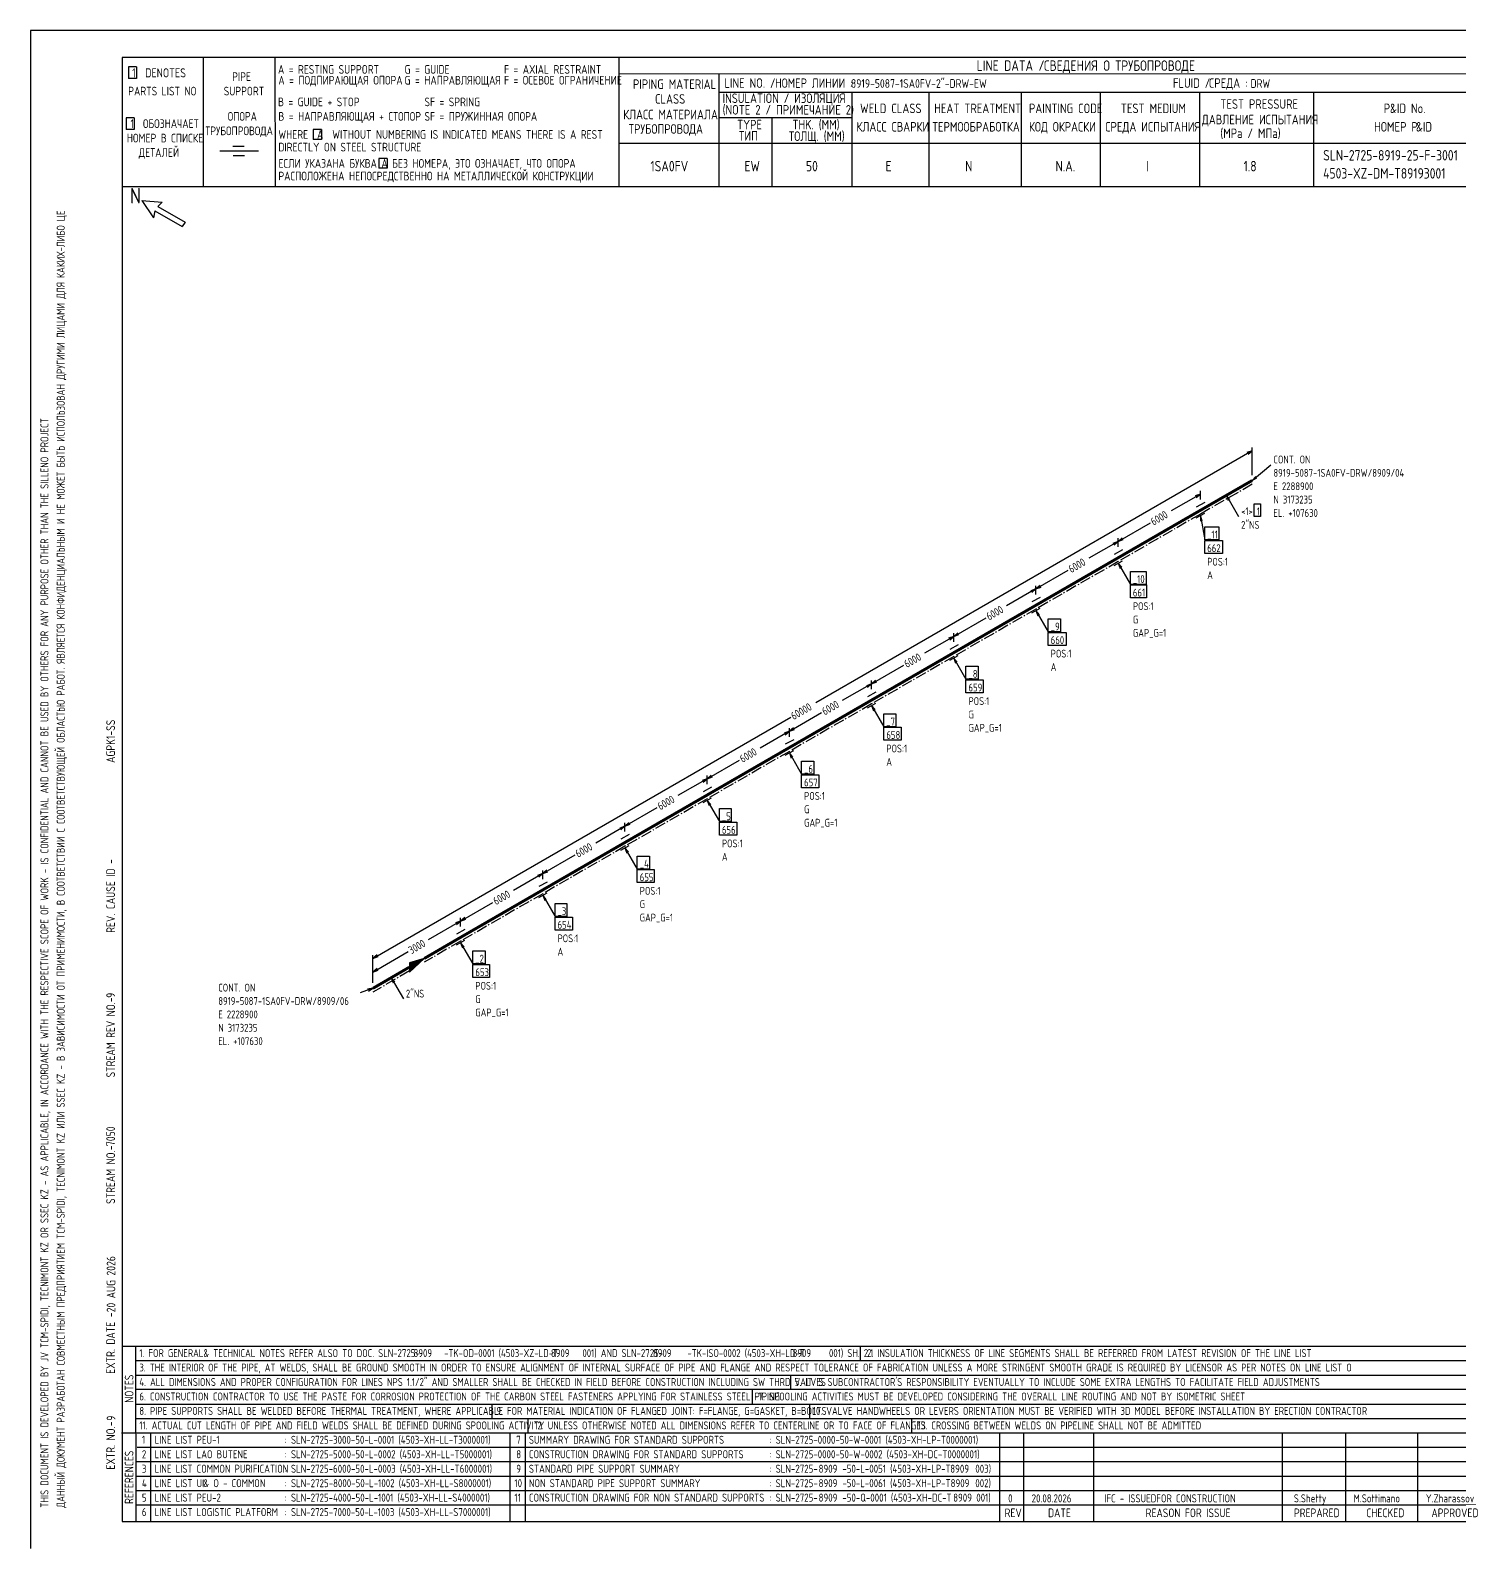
# Model space of a CAD drawing. Extents: x -1005 to 594, y -998 to 420.
# Drawn here: x 0 to 395.2, y 0 to 420 of the extents above; entities that cross this region are included whole.
import ezdxf

# ---------------------------------------------------------------- set-up
doc = ezdxf.new("R2010")
doc.units = 0
doc.linetypes.add('GT111', pattern=[4.5, 3, -0.6, 0.3, -0.6])
doc.styles.add('TTFN17', font='GOST type A')

msp = doc.modelspace()

# ---------------------------------------------------------------- linework, layer by layer
at = {"layer": 'GT_1', "flags": 128}
for points in [[(0, 420), (0, 0)], [(594, 420), (0, 420)], [(589.1, 412.5), (25.4, 412.5)], [(25.4, 412.5), (25.4, 7.5)], [(47.8, 412.5), (47.8, 376.7)], [(67.6, 412.5), (67.7, 376.7)], [(162.7, 412.5), (162.7, 376.7)], [(29.3, 409.9), (27.1, 409.9)], [(27.1, 409.9), (27.1, 406.7)], [(29.3, 409.9), (29.3, 406.7)], [(589.1, 408), (162.7, 407.9)], [(190.3, 407.8), (190.3, 376.7)], [(29.3, 406.7), (27.1, 406.7)], [(190.3, 402.9), (402.7, 402.9)], [(227.1, 402.9), (227.1, 376.7)], [(248.4, 402.9), (248.4, 376.8)], [(273.9, 402.9), (273.9, 376.7)], [(295.8, 402.9), (295.8, 376.7)], [(323.2, 402.9), (323.2, 376.7)], [(354.8, 402.9), (354.8, 376.8)], [(28.7, 395.8), (26.5, 395.8)], [(26.5, 395.8), (26.5, 392.6)], [(28.7, 395.8), (28.7, 392.6)], [(227.1, 395.8), (190.3, 395.8)], [(205, 395.8), (205, 376.7)], [(28.7, 392.6), (26.5, 392.6)], [(80.5, 392.6), (78.2, 392.6)], [(78.2, 392.6), (78.2, 389.8)], [(80.5, 392.6), (80.5, 389.8)], [(63.1, 386.6), (52.4, 386.6)], [(59.1, 387.9), (56, 387.9)], [(80.5, 389.8), (78.2, 389.8)], [(230.2, 388.7), (162.7, 388.7)], [(402.7, 388.7), (226.9, 388.7)], [(59.2, 385.3), (56.1, 385.3)], [(98.6, 384.6), (96.3, 384.6)], [(96.3, 384.6), (96.3, 381.9)], [(98.6, 384.6), (98.6, 381.9)], [(98.6, 381.9), (96.3, 381.9)], [(402.7, 376.7), (25.4, 376.7)], [(30.8, 372.9), (34, 368.1)], [(30.8, 372.9), (36.4, 372.5)], [(34.4, 370.1), (34, 368.1)], [(34.4, 370.1), (42, 365.7)], [(36.4, 372.5), (35.2, 371.3)], [(35.2, 371.3), (42.8, 366.9)], [(42.8, 366.9), (42, 365.7)], [(337.8, 303.725), (217.125, 233.975)], [(336.675, 302.75), (337.8, 303.725), (336.375, 303.2)], [(337.8, 296.975), (337.8, 304.625)], [(337.8, 295.475), (342.975, 299.825)], [(338.775, 296.6), (337.8, 295.475), (339.075, 296.225)], [(323.475, 291.725), (315.375, 287.075)], [(322.35, 290.75), (323.475, 291.725), (322.05, 291.2)], [(323.475, 290.225), (323.475, 292.625)], [(331.65, 290.225), (330.675, 291.35), (331.2, 289.925)], [(330.675, 291.35), (334.05, 285.5)], [(324.675, 289.4), (322.35, 288.125)], [(322.35, 285.125), (324.675, 286.4)], [(324, 284.3), (323.475, 285.725), (323.475, 284.225)], [(323.475, 285.725), (324.675, 279.05)], [(338.4, 289.025), (340.125, 289.025), (340.125, 285.5), (338.4, 285.5), (338.4, 289.025)], [(300.75, 278.6), (309.675, 283.775)], [(324.675, 282.65), (328.575, 282.65), (328.575, 279.05), (324.675, 279.05), (324.675, 282.65)], [(300.75, 278.6), (292.65, 273.95)], [(299.625, 277.625), (300.75, 278.6), (299.325, 278.075)], [(301.875, 279.575), (300.75, 278.6), (302.175, 279.125)], [(300.75, 277.1), (300.75, 279.5)], [(300.75, 277.1), (300.75, 279.5)], [(324.675, 278.9), (329.625, 278.9), (329.625, 275.3), (324.675, 275.3), (324.675, 278.9)], [(301.95, 276.275), (299.625, 275)], [(299.625, 272), (301.95, 273.275)], [(278.025, 265.475), (286.95, 270.65)], [(301.725, 271.475), (300.75, 272.6), (301.275, 271.175)], [(300.75, 272.6), (304.125, 266.75)], [(304.125, 270.35), (308.475, 270.35), (308.475, 266.75), (304.125, 266.75), (304.125, 270.35)], [(278.025, 265.475), (269.925, 260.825)], [(276.9, 264.5), (278.025, 265.475), (276.6, 264.95)], [(279.15, 266.45), (278.025, 265.475), (279.45, 266)], [(278.025, 263.975), (278.025, 266.375)], [(278.025, 263.975), (278.025, 266.375)], [(304.125, 266.6), (308.625, 266.6), (308.625, 263), (304.125, 263), (304.125, 266.6)], [(279.225, 263.15), (276.9, 261.875)], [(255.3, 252.35), (264.225, 257.525)], [(276.9, 258.875), (279.225, 260.15)], [(279, 258.35), (278.025, 259.475), (278.55, 258.05)], [(278.025, 259.475), (281.4, 253.625)], [(281.4, 257.225), (284.775, 257.225), (284.775, 253.625), (281.4, 253.625), (281.4, 257.225)], [(255.3, 252.35), (247.2, 247.7)], [(254.175, 251.375), (255.3, 252.35), (253.875, 251.825)], [(256.425, 253.325), (255.3, 252.35), (256.725, 252.875)], [(255.3, 250.85), (255.3, 253.25)], [(255.3, 250.85), (255.3, 253.25)], [(281.4, 253.475), (286.35, 253.475), (286.35, 249.875), (281.4, 249.875), (281.4, 253.475)], [(256.5, 250.025), (254.175, 248.75)], [(232.575, 239.225), (241.5, 244.4)], [(254.175, 245.75), (256.5, 247.025)], [(256.275, 245.225), (255.3, 246.35), (255.825, 244.925)], [(255.3, 246.35), (258.675, 240.5)], [(258.675, 244.1), (262.05, 244.1), (262.05, 240.5), (258.675, 240.5), (258.675, 244.1)], [(233.7, 240.2), (232.575, 239.225), (234, 239.75)], [(232.575, 237.725), (232.575, 240.125)], [(232.575, 237.725), (232.575, 240.125)], [(258.675, 240.35), (263.475, 240.35), (263.475, 236.75), (258.675, 236.75), (258.675, 240.35)], [(232.575, 239.225), (224.475, 234.575)], [(231.45, 238.25), (232.575, 239.225), (231.15, 238.7)], [(233.775, 236.9), (231.45, 235.625)], [(209.85, 226.1), (218.775, 231.275)], [(231.45, 232.625), (233.775, 233.9)], [(233.55, 232.1), (232.575, 233.225), (233.1, 231.8)], [(232.575, 233.225), (235.95, 227.375)], [(94.725, 163.25), (210.225, 230)], [(210.975, 227.075), (209.85, 226.1), (211.275, 226.625)], [(209.85, 224.6), (209.85, 227)], [(209.85, 224.6), (209.85, 227)], [(235.95, 230.975), (239.325, 230.975), (239.325, 227.375), (235.95, 227.375), (235.95, 230.975)], [(235.95, 227.225), (240.75, 227.225), (240.75, 223.625), (235.95, 223.625), (235.95, 227.225)], [(209.85, 226.1), (201.75, 221.45)], [(208.725, 225.125), (209.85, 226.1), (208.425, 225.575)], [(211.05, 223.775), (208.725, 222.5)], [(208.725, 219.5), (211.05, 220.775)], [(210.825, 218.975), (209.85, 220.1), (210.375, 218.675)], [(209.85, 220.1), (213.225, 214.25)], [(187.125, 212.975), (196.05, 218.15)], [(213.225, 217.85), (216.6, 217.85), (216.6, 214.25), (213.225, 214.25), (213.225, 217.85)], [(187.125, 212.975), (179.025, 208.325)], [(186, 212), (187.125, 212.975), (185.7, 212.45)], [(188.325, 210.65), (186, 209.375)], [(188.25, 213.95), (187.125, 212.975), (188.55, 213.5)], [(187.125, 211.475), (187.125, 213.875)], [(187.125, 211.475), (187.125, 213.875)], [(213.225, 214.1), (218.025, 214.1), (218.025, 210.5), (213.225, 210.5), (213.225, 214.1)], [(186, 206.375), (188.325, 207.65)], [(188.1, 205.85), (187.125, 206.975), (187.65, 205.55)], [(187.125, 206.975), (190.5, 201.125)], [(164.4, 199.85), (173.325, 205.025)], [(190.5, 204.725), (193.725, 204.725), (193.725, 201.125), (190.5, 201.125), (190.5, 204.725)], [(164.4, 199.85), (156.3, 195.2)], [(163.275, 198.875), (164.4, 199.85), (162.975, 199.325)], [(165.6, 197.525), (163.275, 196.25)], [(165.525, 200.825), (164.4, 199.85), (165.825, 200.375)], [(164.4, 198.35), (164.4, 200.75)], [(164.4, 198.35), (164.4, 200.75)], [(190.5, 200.975), (195.3, 200.975), (195.3, 197.375), (190.5, 197.375), (190.5, 200.975)], [(163.275, 193.25), (165.6, 194.525)], [(165.375, 192.725), (164.4, 193.85), (164.925, 192.425)], [(164.4, 193.85), (167.775, 188)], [(141.675, 186.725), (150.6, 191.9)], [(167.775, 191.6), (171.15, 191.6), (171.15, 188), (167.775, 188), (167.775, 191.6)], [(141.675, 186.725), (133.575, 182.075)], [(140.55, 185.75), (141.675, 186.725), (140.25, 186.2)], [(142.8, 187.7), (141.675, 186.725), (143.1, 187.25)], [(141.675, 185.225), (141.675, 187.625)], [(141.675, 185.225), (141.675, 187.625)], [(167.775, 187.85), (172.425, 187.85), (172.425, 184.25), (167.775, 184.25), (167.775, 187.85)], [(142.875, 184.4), (140.55, 183.125)], [(140.55, 180.125), (142.875, 181.4)], [(142.65, 179.6), (141.675, 180.725), (142.2, 179.3)], [(141.675, 180.725), (145.05, 174.875)], [(118.95, 173.6), (127.875, 178.775)], [(145.05, 178.475), (148.275, 178.475), (148.275, 174.875), (145.05, 174.875), (145.05, 178.475)], [(118.95, 173.6), (110.025, 168.425)], [(117.825, 172.625), (118.95, 173.6), (117.525, 173.075)], [(120.075, 174.575), (118.95, 173.6), (120.375, 174.125)], [(118.95, 172.1), (118.95, 174.5)], [(118.95, 172.1), (118.95, 174.5)], [(145.05, 174.725), (149.85, 174.725), (149.85, 171.125), (145.05, 171.125), (145.05, 174.725)], [(120.15, 171.275), (117.825, 170)], [(117.825, 167), (120.15, 168.275)], [(94.725, 159.5), (104.475, 165.2)], [(95.85, 164.225), (94.725, 163.25), (96.15, 163.775)], [(94.725, 156.5), (94.725, 164.15)], [(119.925, 166.475), (118.95, 167.6), (119.475, 166.175)], [(118.95, 167.6), (122.325, 161.75)], [(122.325, 165.35), (125.7, 165.35), (125.7, 161.75), (122.325, 161.75), (122.325, 165.35)], [(95.85, 160.475), (94.725, 159.5), (96.15, 160.025)], [(94.725, 156.5), (94.725, 160.4)], [(104.775, 160.85), (104.775, 159.5), (108.9, 163.25), (104.775, 162.05), (104.775, 159.65), (108.525, 163.025), (104.775, 161.975), (104.775, 159.875), (108.075, 162.8), (104.775, 161.75), (104.775, 160.025), (107.7, 162.5), (104.775, 161.6), (104.775, 160.175), (107.325, 162.35), (104.775, 161.45), (104.775, 160.325), (106.875, 162.05), (104.775, 161.3), (104.775, 160.55), (106.575, 161.9), (104.775, 161.075), (104.775, 160.7), (106.125, 161.6), (104.775, 160.925), (104.775, 160.85), (108.9, 163.25)], [(122.325, 161.6), (126.975, 161.6), (126.975, 158), (122.325, 158), (122.325, 161.6)], [(100.725, 156.8), (99.75, 157.925), (100.275, 156.5)], [(99.75, 157.925), (103.125, 152.075)], [(94.725, 155), (91.2, 153.725)], [(93.45, 154.25), (94.725, 155), (93.225, 154.775)], [(25.3, 56), (402.7, 56)], [(29.1, 56), (29.2, 7.5)], [(229.4, 56), (229.4, 52)], [(29.1, 52), (402.7, 52)], [(29.1, 48), (402.7, 48)], [(210.2, 48), (210.2, 44)], [(402.7, 44), (29.1, 44)], [(199.6, 44), (199.6, 40)], [(29.2, 40), (402.7, 40)], [(127.6, 40), (127.6, 36)], [(215.4, 40), (215.4, 36)], [(29.1, 36), (402.7, 36)], [(137.5, 36), (137.5, 32)], [(243.6, 36), (243.6, 32)], [(25.2, 32), (402.7, 32)], [(33.2, 32), (33.2, 7.6)], [(132.6, 32), (132.6, 7.6)], [(136.8, 32), (136.8, 7.6)], [(267.9, 32), (267.9, 7.5)], [(274.6, 32), (274.6, 7.5)], [(293.9, 32), (293.9, 7.5)], [(346.1, 32), (346.1, 7.5)], [(363.6, 32), (363.6, 7.5)], [(383.5, 32), (383.5, 7.5)], [(402.7, 28), (29.5, 28)], [(402.7, 24), (29.1, 24)], [(402.7, 20), (29.1, 20)], [(402.7, 16), (29.1, 16)], [(402.7, 12), (29.2, 12)], [(25.4, 7.5), (589.1, 7.5)], [(0, 0), (0, 0)]]:
    msp.add_lwpolyline(points, dxfattribs=at)
at = {"layer": 'GT_1', "const_width": 0.8, "flags": 128}
for points in [[(323.475, 287.225), (337.8, 295.475)], [(300.75, 274.1), (323.475, 287.225)], [(278.025, 260.975), (300.75, 274.1)], [(255.3, 247.85), (278.025, 260.975)], [(232.575, 234.725), (255.3, 247.85)], [(209.85, 221.6), (232.575, 234.725)], [(187.125, 208.475), (209.85, 221.6)], [(164.4, 195.35), (187.125, 208.475)], [(141.675, 182.225), (164.4, 195.35)], [(118.95, 169.1), (141.675, 182.225)], [(108.9, 163.25), (118.95, 169.1)], [(94.725, 155), (104.775, 160.85)]]:
    msp.add_lwpolyline(points, dxfattribs=at)
at = {"layer": 'GT_1', "linetype": 'GT111', "flags": 128}
for points in [[(337.8, 294.425), (323.475, 286.175)], [(323.475, 286.175), (300.75, 273.05)], [(300.75, 273.05), (278.025, 259.925)], [(278.025, 259.925), (255.3, 246.8)], [(255.3, 246.8), (232.575, 233.675)], [(232.575, 233.675), (209.85, 220.55)], [(209.85, 220.55), (187.125, 207.425)], [(187.125, 207.425), (164.4, 194.3)], [(164.4, 194.3), (141.675, 181.175)], [(141.675, 181.175), (118.95, 168.05)], [(118.95, 168.05), (108.9, 162.2)], [(104.775, 159.8), (94.725, 153.95)]]:
    msp.add_lwpolyline(points, dxfattribs=at)

# ---------------------------------------------------------------- texts
at = {"layer": 'GT_1', "style": 'TTFN17'}
for s, height, p in [('LINE DATA /', 2.8875, (261.633, 408.8)), ('СВЕДЕНИЯ О ТРУБОПРОВОДЕ', 2.8875, (280.233, 408.8)), (' 1  DENOTES', 2.5025, (26.875, 407)), (' PIPE', 2.4062, (54.561, 406)), ('A = RESTING SUPPORT', 2.40625, (68.461, 408)), ('A = ПОДПИРАЮЩАЯ ОПОРА', 2.40625, (68.561, 405)), ('G = GUIDE', 2.4062, (103.461, 408)), ('G = НАПРАВЛЯЮЩАЯ', 2.40625, (103.461, 405)), ('F = AXIAL RESTRAINT', 2.40625, (130.961, 408)), ('F = ОСЕВОЕ ОГРАНИЧЕНИЕ', 2.40625, (130.961, 405)), ('PARTS LIST NO', 2.40625, (27.061, 402)), ('SUPPORT', 2.4062, (53.461, 402)), ('PIPING MATERIAL', 2.64687, (166.597, 403.8)), ('LINE NO. /', 2.6469, (191.897, 404.1)), ('НОМЕР ЛИНИИ :', 2.59875, (205.89, 404.1)), ('8919-5087-1SA0FV-2"-DRW-EW', 2.40625, (226.861, 404.1)), ('FLUID /', 2.6469, (315.897, 404.1)), ('СРЕДА :', 2.6469, (325.897, 404.1)), ('DRW', 2.4062, (337.361, 404.1)), ('B = GUIDE + STOP', 2.40625, (68.461, 399)), ('SF = SPRING', 2.40625, (108.961, 399)), ('CLASS', 2.6469, (172.697, 399.7)), ('(NOTE 2 / ПРИМЕЧАНИЕ 2)', 2.64687, (191.397, 396.7)), ('INSULATION / ИЗОЛЯЦИЯ', 2.64687, (191.397, 399.9)), ('WELD CLASS', 2.6469, (229.397, 397.1)), ('HEAT TREATMENT', 2.64687, (249.897, 397.1)), ('PAINTING CODE', 2.64687, (276.097, 397.1)), ('TEST MEDIUM', 2.64687, (301.497, 397.1)), ('TEST PRESSURE', 2.64687, (328.997, 398.3)), ('P', 2.647, (374.197, 397.1)), ('&ID No.', 2.6469, (375.908, 397.1)), (' 1  ОБОЗНАЧАЕТ', 2.40625, (26.461, 393)), ('ОПОРА', 2.4062, (54.561, 395)), ('B = НАПРАВЛЯЮЩАЯ + СТОПОР', 2.40625, (68.561, 395)), ('SF = ПРУЖИННАЯ ОПОРА', 2.40625, (108.961, 395)), ('КЛАСС МАТЕРИАЛА', 2.64687, (163.897, 395.4)), ('TYPE', 2.6469, (195.397, 392.6)), ('THK. (MM)', 2.6469, (210.697, 392.6)), ('ДАВЛЕНИЕ ИСПЫТАНИЯ', 2.64687, (323.897, 394)), ('НОМЕР В СПИСКЕ', 2.40625, (26.661, 389)), ('ТРУБОПРОВОДА', 2.40625, (48.361, 391)), ('WHERE  A  WITHOUT NUMBERING IS INDICATED MEANS THERE IS A REST', 2.40625, (68.561, 390)), ('ТРУБОПРОВОДА', 2.64687, (165.397, 391.4)), ('ТИП', 2.6469, (195.897, 389.5)), ('ТОЛЩ. (ММ)', 2.6469, (209.697, 389.4)), ('КЛАСС СВАРКИ', 2.64687, (228.397, 392)), ('ТЕРМООБРАБОТКА', 2.64687, (249.397, 392)), ('КОД ОКРАСКИ', 2.64687, (276.097, 392)), ('СРЕДА ИСПЫТАНИЯ', 2.64687, (297.197, 392)), ('(MPa / МПа)', 2.64687, (328.997, 390.2)), ('НОМЕР P', 2.6469, (371.497, 392)), ('&ID', 2.6469, (383.097, 392)), ('ДЕТАЛЕЙ', 2.4062, (29.961, 385)), ('DIRECTLY ON STEEL STRUCTURE', 2.40625, (68.561, 386.5)), ('SLN-2725-8919-25-F-3001', 2.8875, (357.433, 384)), ('ЕСЛИ УКАЗАНА БУКВА A БЕЗ НОМЕРА, ЭТО ОЗНАЧАЕТ, ЧТО ОПОРА', 2.40625, (68.561, 382)), ('1SA0FV', 2.8875, (171.433, 381)), ('EW', 2.8875, (197.433, 381)), ('50', 2.8875, (214.433, 381)), ('E', 2.888, (236.433, 381)), ('N', 2.888, (258.433, 381)), ('N.A.', 2.8875, (283.433, 381)), ('I', 2.888, (308.433, 381)), ('1.8', 2.8875, (335.433, 381)), ('РАСПОЛОЖЕНА НЕПОСРЕДСТВЕННО НА МЕТАЛЛИЧЕСКОЙ КОНСТРУКЦИИ', 2.40625, (68.561, 378.5)), ('4503-XZ-DM-T89193001', 2.8875, (357.433, 379)), ('N', 4.331, (27.55, 372.1)), ('CONT. ON', 2.1656, (343.675, 300.2)), ('8919-5087-1SA0FV-DRW/8909/04', 2.16562, (343.675, 296.503)), ('E 2288900', 2.1656, (343.675, 292.805)), ('N 3173235', 2.1656, (343.675, 289.108)), ('<1>', 2.1656, (334.75, 285.875)), ('1', 2.166, (339.108, 285.875)), ('EL. +107630', 2.16562, (343.675, 285.41)), ('_11', 2.1656, (325.375, 279.425)), ('2"NS', 2.1656, (334.75, 282.125)), ('662', 2.1656, (325.375, 275.675)), ('POS:1', 2.1656, (325.375, 271.925)), ('_10', 2.1656, (304.825, 267.125)), ('A', 2.166, (325.375, 268.228)), ('661', 2.1656, (304.825, 263.375)), ('POS:1', 2.1656, (304.825, 259.625)), ('G', 2.166, (304.825, 255.928)), ('_9', 2.1656, (282.1, 254)), ('660', 2.1656, (282.1, 250.25)), ('GAP_G=1', 2.1656, (304.825, 252.23)), ('POS:1', 2.1656, (282.1, 246.5)), ('A', 2.166, (282.1, 242.803)), ('_8', 2.1656, (259.375, 240.875)), ('659', 2.1656, (259.375, 237.125)), ('POS:1', 2.1656, (259.375, 233.375)), ('G', 2.166, (259.375, 229.678)), ('_7', 2.1656, (236.65, 227.75)), ('GAP_G=1', 2.1656, (259.375, 225.98)), ('658', 2.1656, (236.65, 224)), ('A', 2.166, (236.65, 216.553)), ('POS:1', 2.1656, (236.65, 220.25)), ('_6', 2.1656, (213.925, 214.625)), ('657', 2.1656, (213.925, 210.875)), ('POS:1', 2.1656, (213.925, 207.125)), ('_5', 2.1656, (191.2, 201.5)), ('G', 2.166, (213.925, 203.428)), ('GAP_G=1', 2.1656, (213.925, 199.73)), ('656', 2.1656, (191.2, 197.75)), ('POS:1', 2.1656, (191.2, 194)), ('_4', 2.1656, (168.475, 188.375)), ('A', 2.166, (191.2, 190.303)), ('655', 2.1656, (168.475, 184.625)), ('POS:1', 2.1656, (168.475, 180.875)), ('_3', 2.1656, (145.75, 175.25)), ('G', 2.166, (168.475, 177.178)), ('654', 2.1656, (145.75, 171.5)), ('GAP_G=1', 2.1656, (168.475, 173.48)), ('POS:1', 2.1656, (145.75, 167.75)), ('_2', 2.1656, (123.025, 162.125)), ('A', 2.166, (145.75, 164.053)), ('653', 2.1656, (123.025, 158.375)), ('CONT. ON', 2.1656, (51.939, 154.1)), ('POS:1', 2.1656, (123.025, 154.625)), ('8919-5087-1SA0FV-DRW/8909/06', 2.16562, (51.939, 150.403)), ('2"NS', 2.1656, (103.825, 152.45)), ('G', 2.166, (123.025, 150.928)), ('E 2228900', 2.1656, (51.939, 146.705)), ('GAP_G=1', 2.1656, (123.025, 147.23)), ('N 3173235', 2.1656, (51.939, 143.008)), ('EL. +107630', 2.16562, (51.939, 139.31)), ('1. FOR GENERAL', 2.18487, (30.128, 53)), ('& TECHNICAL NOTES REFER ALSO TO DOC. SLN-2725-      -TK-OD-0001 (4503-XZ-LD-T      001) AND SLN-2725-      -TK-ISO-0002 (4503-XH-LD-T      001) SH. 2.1', 2.18487, (47.868, 53)), ('8909', 2.1849, (105.928, 53)), ('8909', 2.1849, (143.928, 53)), ('8909', 2.1849, (172.128, 53)), ('8909', 2.1849, (210.728, 53)), ('2. INSULATION THICKNESS OF LINE SEGMENTS SHALL BE REFERRED FROM LATEST REVISION OF THE LINE LIST', 2.18487, (231.328, 53)), ('3. THE INTERIOR OF THE PIPE, AT WELDS, SHALL BE GROUND SMOOTH IN ORDER TO ENSURE ALIGNMENT OF INTERNAL SURFACE OF PIPE AND FLANGE AND RESPECT TOLERANCE OF FABRICATION UNLESS A MORE STRINGENT SMOOTH GRADE IS REQUIRED BY LICENSOR AS PER NOTES ON LINE LIST O', 2.18487, (30.128, 49)), ('4. ALL DIMENSIONS AND PROPER CONFIGURATION FOR LINES NPS 1.1/2" AND SMALLER SHALL BE CHECKED IN FIELD BEFORE CONSTRUCTION INCLUDING SW THRD VALVES', 2.18487, (30.128, 45)), ("5. IT IS SUBCONTRACTOR'S RESPONSIBILITY EVENTUALLY TO INCLUDE SOME EXTRA LENGTHS TO FACILITATE FIELD ADJUSTMENTS", 2.18487, (211.328, 45)), ('6. CONSTRUCTION CONTRACTOR TO USE THE PASTE FOR CORROSION PROTECTION OF THE CARBON STEEL FASTENERS APPLYING FOR STAINLESS STEEL PIPING', 2.18487, (30.128, 41)), ('7. SPOOLING ACTIVITIES MUST BE DEVELOPED CONSIDERING THE OVERALL LINE ROUTING AND NOT BY ISOMETRIC SHEET', 2.18487, (201.328, 41)), ('8. PIPE SUPPORTS SHALL BE WELDED BEFORE THERMAL TREATMENT, WHERE APPLICABLE', 2.18487, (30.128, 37)), ('9. FOR MATERIAL INDICATION OF FLANGED JOINT: F=FLANGE, G=GASKET, B=BOLTS', 2.18487, (128.828, 37)), ('10. VALVE HANDWHEELS OR LEVERS ORIENTATION MUST BE VERIFIED WITH 3D MODEL BEFORE INSTALLATION BY ERECTION CONTRACTOR', 2.18487, (216.328, 37)), ('11. ACTUAL CUT LENGTH OF PIPE AND FIELD WELDS SHALL BE DEFINED DURING SPOOLING ACTIVITY', 2.18487, (30.128, 33)), ('12. UNLESS OTHERWISE NOTED ALL DIMENSIONS REFER TO CENTERLINE OR TO FACE OF FLANGES', 2.18487, (139.328, 33)), ('13. CROSSING BETWEEN WELDS ON PIPELINE SHALL NOT BE ADMITTED', 2.18487, (245.328, 33)), ('1', 2.214, (30.832, 29)), ('LINE LIST PEU-1', 2.21375, (34.332, 29)), (': SLN-2725-3000-50-L-0001 (4503-XH-LL-T3000001)', 2.21375, (70.332, 29)), ('7', 2.214, (134.332, 29)), ('SUMMARY DRAWING FOR STANDARD SUPPORTS', 2.21375, (137.832, 29)), (': SLN-2725-0000-50-W-0001 (4503-XH-LP-T0000001)', 2.21375, (204.332, 29)), ('2', 2.214, (30.832, 25)), ('LINE LIST LAO BUTENE', 2.21375, (34.332, 25)), (': SLN-2725-5000-50-L-0002 (4503-XH-LL-T5000001)', 2.21375, (70.332, 25)), ('8', 2.214, (134.332, 25)), ('CONSTRUCTION DRAWING FOR STANDARD SUPPORTS', 2.21375, (137.832, 25)), (': SLN-2725-0000-50-W-0002 (4503-XH-DC-T0000001)', 2.21375, (204.332, 25)), ('3', 2.214, (30.832, 21)), ('LINE LIST COMMON PURIFICATION', 2.21375, (34.332, 21)), (': SLN-2725-6000-50-L-0003 (4503-XH-LL-T6000001)', 2.21375, (70.332, 21)), ('9', 2.214, (134.332, 21)), ('STANDARD PIPE SUPPORT SUMMARY', 2.21375, (137.832, 21)), (': SLN-2725-      -50-L-0051 (4503-XH-LP-T      003)', 2.21375, (204.332, 21)), ('8909', 2.2138, (217.932, 21)), ('8909', 2.2138, (254.332, 21)), ('4', 2.214, (30.832, 17)), ('LINE LIST UI', 2.21375, (34.332, 17)), ('& O - COMMON', 2.21375, (47.849, 17)), (': SLN-2725-8000-50-L-1002 (4503-XH-LL-S8000001)', 2.21375, (70.332, 17)), ('10', 2.2138, (133.832, 17)), ('NON STANDARD PIPE SUPPORT SUMMARY', 2.21375, (137.832, 17)), (': SLN-2725-      -50-L-0061 (4503-XH-LP-T      002)', 2.21375, (204.332, 17)), ('8909', 2.2138, (217.932, 17)), ('8909', 2.2138, (254.432, 17)), ('5', 2.214, (30.832, 13)), ('LINE LIST PEU-2', 2.21375, (34.332, 13)), (': SLN-2725-4000-50-L-1001 (4503-XH-LL-S4000001)', 2.21375, (70.332, 13)), ('11', 2.2138, (133.832, 13)), ('CONSTRUCTION DRAWING FOR NON STANDARD SUPPORTS', 2.21375, (137.832, 13)), (': SLN-2725-      -50-Q-0001 (4503-XH-DC-T      001)', 2.21375, (204.332, 13)), ('8909', 2.2138, (217.932, 13)), ('8909', 2.2138, (255.132, 13)), ('0', 2.214, (270.332, 12.8)), ('20.08.2026', 2.2138, (276.832, 12.8)), ('IFC - ISSUEDFOR CONSTRUCTION', 2.21375, (296.932, 12.8)), ('S.Shetty', 2.2138, (349.332, 12.8)), ('M.Sottimano', 2.21375, (365.832, 12.8)), ('Y.Zharassov', 2.21375, (385.832, 12.8)), ('6', 2.214, (30.832, 9)), ('LINE LIST LOGISTIC PLATFORM', 2.21375, (34.332, 9)), (': SLN-2725-7000-50-L-1003 (4503-XH-LL-S7000001)', 2.21375, (70.332, 9)), ('REV', 2.4062, (269.361, 8.7)), ('DATE', 2.4062, (281.361, 8.7)), ('REASON FOR ISSUE', 2.40625, (308.361, 8.7)), ('PREPARED', 2.4062, (349.361, 8.7)), ('CHECKED', 2.4062, (369.361, 8.7)), ('APPROVED', 2.4062, (387.361, 8.7))]:
    msp.add_text(s, height=height, dxfattribs=at).set_placement(p)
for s, height, rotation, p in [('ДАННЫЙ ДОКУМЕНТ РАЗРАБОТАН СОВМЕСТНЫМ ПРЕДПРИЯТИЕМ TCM-SPIDI, TECNIMONT KZ ИЛИ SSEC KZ - В ЗАВИСИМОСТИ ОТ ПРИМЕНИМОСТИ, В СООТВЕТСТВИИ С СООТВЕТСТВУЮЩЕЙ ОБЛАСТЬЮ РАБОТ. ЯВЛЯЕТСЯ КОНФИДЕНЦИАЛЬНЫМ И НЕ МОЖЕТ БЫТЬ ИСПОЛЬЗОВАН ДРУГИМИ ЛИЦАМИ ДЛЯ КАКИХ-ЛИБО ЦЕ', 2.21375, 90, (9.5, 11.332)), ('THIS DOCUMENT IS DEVELOPED BY JV TCM-SPIDI, TECNIMONT KZ OR SSEC KZ - AS APPLICABLE, IN ACCORDANCE WITH THE RESPECTIVE SCOPE OF WORK - IS CONFIDENTIAL AND CANNOT BE USED BY OTHERS FOR ANY PURPOSE OTHER THAN THE SILLENO PROJECT', 2.21375, 90, (5, 11.332)), ('6000', 2.1656, 30, (310.531, 282.951)), ('6000', 2.1656, 30, (287.806, 269.826)), ('6000', 2.1656, 30, (265.081, 256.701)), ('6000', 2.1656, 30, (242.356, 243.576)), ('60000', 2.1656, 30, (211.044, 229.175)), ('6000', 2.1656, 30, (219.631, 230.451)), ('AGPK1-SS', 2.4062, 90, (23.4, 217.361)), ('6000', 2.1656, 30, (196.906, 217.326)), ('6000', 2.1656, 30, (174.181, 204.201)), ('6000', 2.1656, 30, (151.456, 191.076)), ('REV. CAUSE ID -', 2.40625, 90, (23.4, 170.361)), ('6000', 2.1656, 30, (128.731, 177.951)), ('3000', 2.1656, 30, (105.323, 164.377)), ('STREAM REV NO.-', 2.40625, 90, (23.4, 130.361)), ('9', 2.406, 90, (23.4, 152.361)), ('7050', 2.4062, 90, (23.4, 111.361)), ('STREAM NO.-', 2.40625, 90, (23.4, 95.361)), ('20 AUG 2026', 2.40625, 90, (23.5, 65.361)), ('EXTR. DATE -', 2.40625, 90, (23.4, 48.361)), ('NOTES', 2.4062, 90, (28.5, 40.361)), ('EXTR. NO.-', 2.4062, 90, (23.4, 21.861)), ('9', 2.406, 90, (23.5, 35.361)), ('REFERENCES', 2.4062, 90, (28.5, 12.361))]:
    msp.add_text(s, height=height, rotation=rotation, dxfattribs=at).set_placement(p)

doc.saveas('drawing.dxf')
